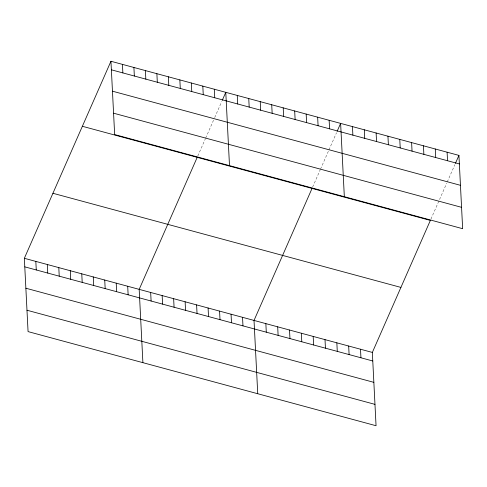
<?xml version="1.0" encoding="UTF-8"?>
<svg xmlns="http://www.w3.org/2000/svg" width="487" height="487" viewBox="0 0 487 487"><rect width="100%" height="100%" fill="white"/><g stroke="black" fill="none" stroke-linecap="round" stroke-linejoin="round"><path stroke-width="0.37" stroke-dasharray="2.44 1.83" d="M197.789 156.023L205.374 138.771M205.666 138.107L213.537 120.192M214.7 117.537L221.701 101.619M312.624 187.087L320.209 169.835M320.501 169.172L328.372 151.256M328.956 149.929L336.535 132.677M430.94 219.089L446.689 183.258M447.273 181.931L454.852 164.685"/><path stroke-width="0.73" d="M82.37 126.285L430.362 220.416L372.342 352.43L376.055 425.735L28.063 331.604L24.35 258.299L110.945 61.265L458.937 155.396L462.65 228.701L114.658 134.57L110.945 61.265M197.205 157.35L139.185 289.363L142.898 362.669M222.285 100.292L225.785 92.329L229.499 165.629M312.045 188.414L254.025 320.428L257.739 393.733M337.12 131.35L340.62 123.388L344.333 196.693M455.436 163.358L458.937 155.396M111.383 69.811L459.369 163.942M112.46 91.185L460.452 185.31M113.581 113.197L461.566 207.328M52.925 193.278L400.917 287.409M24.35 258.299L372.342 352.43M24.782 266.852L372.774 360.983M25.866 288.219L373.852 382.35M26.98 310.237L374.972 404.368M447.103 152.194L447.541 160.74M435.275 148.992L435.707 157.544M423.44 145.796L423.873 154.342M411.612 142.594L412.045 151.14M399.778 139.392L400.211 147.938M387.944 136.19L388.382 144.742M376.116 132.994L376.548 141.54M364.282 129.792L364.714 138.338M352.454 126.59L352.886 135.143M360.508 349.234L360.94 357.781M348.674 346.032L349.106 354.579M329.139 120.283L329.571 128.83M336.846 342.83L337.278 351.377M317.652 117.178L318.084 125.725M325.012 339.628L325.444 348.181M306.171 114.074L306.603 122.621M313.184 336.432L313.616 344.979M294.684 110.963L295.116 119.516M301.35 333.23L301.782 341.777M283.203 107.858L283.635 116.405M289.515 330.028L289.954 338.575M271.716 104.754L272.154 113.301M277.687 326.826L278.12 335.379M260.235 101.643L260.667 110.196M265.853 323.63L266.286 332.177M248.754 98.538L249.186 107.091M237.266 95.434L237.699 103.981M242.538 317.323L242.97 325.87M231.057 314.212L231.489 322.765M214.298 89.218L214.73 97.771M219.57 311.108L220.002 319.655M202.817 86.114L203.249 94.667M208.089 308.003L208.521 316.55M191.33 83.009L191.768 91.556M196.602 304.899L197.04 313.445M179.849 79.905L180.281 88.451M185.121 301.788L185.553 310.341M168.368 76.794L168.8 85.347M173.64 298.683L174.072 307.23M156.881 73.689L157.313 82.236M162.153 295.579L162.585 304.125M145.4 70.585L145.832 79.131M150.672 292.468L151.104 301.021M133.913 67.48L134.345 76.027M122.432 64.369L122.864 72.922M127.704 286.259L128.136 294.805M116.216 283.154L116.655 291.701M104.735 280.043L105.168 288.596M93.254 276.939L93.687 285.485M81.767 273.834L82.2 282.381M70.286 270.729L70.718 279.276M58.799 267.619L59.231 276.172M47.318 264.514L47.75 273.061M35.831 261.409L36.269 269.956"/></g></svg>
